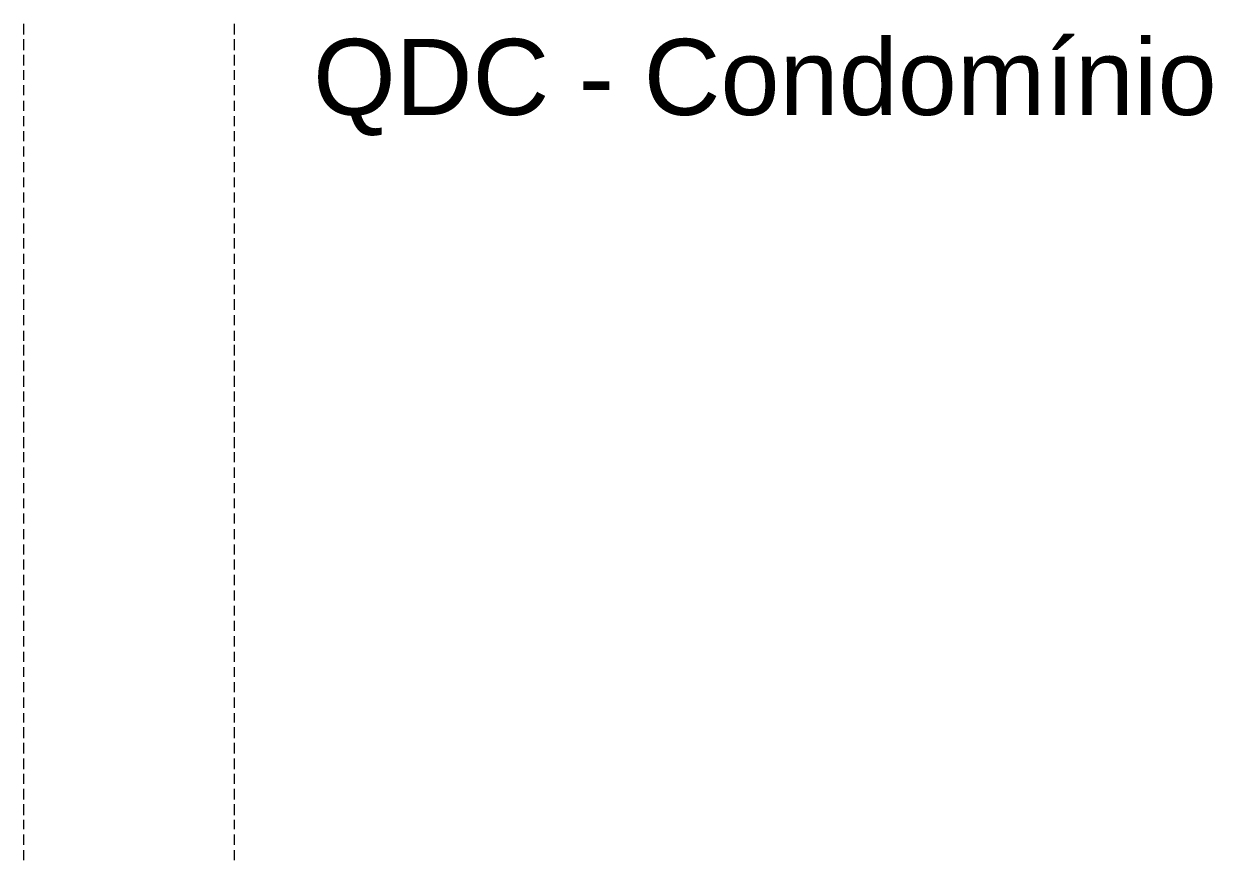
# Model space of a CAD drawing. Header units: millimetres. Extents: x 50 to 186, y -32 to 33.
# Drawn here: x 134.49 to 139.413, y 14.869 to 18.333 of the extents above; entities that cross this region are included whole.
import ezdxf

# ---------------------------------------------------------------- set-up
doc = ezdxf.new("R2010")
doc.units = ezdxf.units.MM
doc.layers.add('Prumada Eletrica', color=40, linetype='Continuous', lineweight=30)
doc.styles.add('Arial0', font='arial.ttf', dxfattribs={"height": 3.14658})

msp = doc.modelspace()

# ---------------------------------------------------------------- linework, layer by layer
at = {"layer": 'Prumada Eletrica', "color": 6, "linetype": 'Continuous', "lineweight": 9, "true_color": 0x000006}
for points in [[(134.4897, 18.2886), (134.4897, 18.3333), (134.4897, 18.3333)], [(135.3613, 18.3333), (135.3613, 18.2886), (135.3613, 18.2886)], [(134.4897, 18.2243), (134.4897, 18.269), (134.4897, 18.269)], [(135.3613, 18.269), (135.3613, 18.2243), (135.3613, 18.2243)], [(134.4897, 18.1601), (134.4897, 18.2048), (134.4897, 18.2048)], [(135.3613, 18.2048), (135.3613, 18.1601), (135.3613, 18.1601)], [(134.4897, 18.1014), (134.4897, 18.1405), (134.4897, 18.1405)], [(135.3613, 18.1405), (135.3613, 18.1014), (135.3613, 18.1014)], [(134.4897, 18.0372), (134.4897, 18.0791), (134.4897, 18.0791)], [(135.3613, 18.0791), (135.3613, 18.0372), (135.3613, 18.0372)], [(134.4897, 17.9729), (134.4897, 18.0148), (134.4897, 18.0148)], [(135.3613, 18.0148), (135.3613, 17.9729), (135.3613, 17.9729)], [(134.4897, 17.9087), (134.4897, 17.9506), (134.4897, 17.9506)], [(135.3613, 17.9506), (135.3613, 17.9087), (135.3613, 17.9087)], [(134.4897, 17.8472), (134.4897, 17.8891), (134.4897, 17.8891)], [(135.3613, 17.8891), (135.3613, 17.8472), (135.3613, 17.8472)], [(134.4897, 17.783), (134.4897, 17.8249), (134.4897, 17.8249)], [(135.3613, 17.8249), (135.3613, 17.783), (135.3613, 17.783)], [(134.4897, 17.7187), (134.4897, 17.7606), (134.4897, 17.7606)], [(135.3613, 17.7606), (135.3613, 17.7187), (135.3613, 17.7187)], [(134.4897, 17.6573), (134.4897, 17.6964), (134.4897, 17.6964)], [(135.3613, 17.6964), (135.3613, 17.6573), (135.3613, 17.6573)], [(134.4897, 17.593), (134.4897, 17.6349), (134.4897, 17.6349)], [(135.3613, 17.6349), (135.3613, 17.593), (135.3613, 17.593)], [(134.4897, 17.5288), (134.4897, 17.5707), (134.4897, 17.5707)], [(135.3613, 17.5707), (135.3613, 17.5288), (135.3613, 17.5288)], [(134.4897, 17.4645), (134.4897, 17.5064), (134.4897, 17.5064)], [(135.3613, 17.5064), (135.3613, 17.4645), (135.3613, 17.4645)], [(134.4897, 17.403), (134.4897, 17.445), (134.4897, 17.445)], [(135.3613, 17.445), (135.3613, 17.403), (135.3613, 17.403)], [(134.4897, 17.3388), (134.4897, 17.3807), (134.4897, 17.3807)], [(135.3613, 17.3807), (135.3613, 17.3388), (135.3613, 17.3388)], [(134.4897, 17.2745), (134.4897, 17.3165), (134.4897, 17.3165)], [(135.3613, 17.3165), (135.3613, 17.2745), (135.3613, 17.2745)], [(134.4897, 17.2131), (134.4897, 17.2522), (134.4897, 17.2522)], [(135.3613, 17.2522), (135.3613, 17.2131), (135.3613, 17.2131)], [(134.4897, 17.1488), (134.4897, 17.1935), (134.4897, 17.1935)], [(135.3613, 17.1935), (135.3613, 17.1488), (135.3613, 17.1488)], [(134.4897, 17.0846), (134.4897, 17.1265), (134.4897, 17.1265)], [(135.3613, 17.1265), (135.3613, 17.0846), (135.3613, 17.0846)], [(134.4897, 17.0203), (134.4897, 17.0622), (134.4897, 17.0622)], [(135.3613, 17.0622), (135.3613, 17.0203), (135.3613, 17.0203)], [(134.4897, 16.9589), (134.4897, 17.0036), (134.4897, 17.0036)], [(135.3613, 17.0036), (135.3613, 16.9589), (135.3613, 16.9589)], [(134.4897, 16.8946), (134.4897, 16.9393), (134.4897, 16.9393)], [(135.3613, 16.9393), (135.3613, 16.8946), (135.3613, 16.8946)], [(134.4897, 16.8304), (134.4897, 16.8751), (134.4897, 16.8751)], [(135.3613, 16.8751), (135.3613, 16.8304), (135.3613, 16.8304)], [(134.4897, 16.7689), (134.4897, 16.8108), (134.4897, 16.8108)], [(135.3613, 16.8108), (135.3613, 16.7689), (135.3613, 16.7689)], [(134.4897, 16.7047), (134.4897, 16.7494), (134.4897, 16.7494)], [(135.3613, 16.7494), (135.3613, 16.7047), (135.3613, 16.7047)], [(134.4897, 16.6404), (134.4897, 16.6851), (134.4897, 16.6851)], [(135.3613, 16.6851), (135.3613, 16.6404), (135.3613, 16.6404)], [(134.4897, 16.5762), (134.4897, 16.6209), (134.4897, 16.6209)], [(135.3613, 16.6209), (135.3613, 16.5762), (135.3613, 16.5762)], [(134.4897, 16.5175), (134.4897, 16.5594), (134.4897, 16.5594)], [(135.3613, 16.5594), (135.3613, 16.5175), (135.3613, 16.5175)], [(134.4897, 16.4533), (134.4897, 16.4952), (134.4897, 16.4952)], [(135.3613, 16.4952), (135.3613, 16.4533), (135.3613, 16.4533)], [(134.4897, 16.389), (134.4897, 16.4309), (134.4897, 16.4309)], [(135.3613, 16.4309), (135.3613, 16.389), (135.3613, 16.389)], [(134.4897, 16.3275), (134.4897, 16.3667), (134.4897, 16.3667)], [(135.3613, 16.3667), (135.3613, 16.3275), (135.3613, 16.3275)], [(134.4897, 16.2633), (134.4897, 16.3052), (134.4897, 16.3052)], [(135.3613, 16.3052), (135.3613, 16.2633), (135.3613, 16.2633)], [(134.4897, 16.199), (134.4897, 16.2409), (134.4897, 16.2409)], [(135.3613, 16.2409), (135.3613, 16.199), (135.3613, 16.199)], [(134.4897, 16.1348), (134.4897, 16.1767), (134.4897, 16.1767)], [(135.3613, 16.1767), (135.3613, 16.1348), (135.3613, 16.1348)], [(134.4897, 16.0733), (134.4897, 16.1152), (134.4897, 16.1152)], [(135.3613, 16.1152), (135.3613, 16.0733), (135.3613, 16.0733)], [(134.4897, 16.0091), (134.4897, 16.051), (134.4897, 16.051)], [(135.3613, 16.051), (135.3613, 16.0091), (135.3613, 16.0091)], [(134.4897, 15.9448), (134.4897, 15.9867), (134.4897, 15.9867)], [(135.3613, 15.9867), (135.3613, 15.9448), (135.3613, 15.9448)], [(134.4897, 15.8834), (134.4897, 15.9225), (134.4897, 15.9225)], [(135.3613, 15.9225), (135.3613, 15.8834), (135.3613, 15.8834)], [(134.4897, 15.8191), (134.4897, 15.861), (134.4897, 15.861)], [(135.3613, 15.861), (135.3613, 15.8191), (135.3613, 15.8191)], [(134.4897, 15.7549), (134.4897, 15.7968), (134.4897, 15.7968)], [(135.3613, 15.7968), (135.3613, 15.7549), (135.3613, 15.7549)], [(134.4897, 15.6906), (134.4897, 15.7325), (134.4897, 15.7325)], [(135.3613, 15.7325), (135.3613, 15.6906), (135.3613, 15.6906)], [(134.4897, 15.6292), (134.4897, 15.6683), (134.4897, 15.6683)], [(135.3613, 15.6683), (135.3613, 15.6292), (135.3613, 15.6292)], [(134.4897, 15.5649), (134.4897, 15.6068), (134.4897, 15.6068)], [(135.3613, 15.6068), (135.3613, 15.5649), (135.3613, 15.5649)], [(134.4897, 15.5007), (134.4897, 15.5426), (134.4897, 15.5426)], [(135.3613, 15.5426), (135.3613, 15.5007), (135.3613, 15.5007)], [(134.4897, 15.4392), (134.4897, 15.4783), (134.4897, 15.4783)], [(135.3613, 15.4783), (135.3613, 15.4392), (135.3613, 15.4392)], [(134.4897, 15.375), (134.4897, 15.4197), (134.4897, 15.4197)], [(135.3613, 15.4197), (135.3613, 15.375), (135.3613, 15.375)], [(134.4897, 15.3107), (134.4897, 15.3554), (134.4897, 15.3554)], [(135.3613, 15.3554), (135.3613, 15.3107), (135.3613, 15.3107)], [(134.4897, 15.2465), (134.4897, 15.2912), (134.4897, 15.2912)], [(135.3613, 15.2912), (135.3613, 15.2465), (135.3613, 15.2465)], [(134.4897, 15.185), (134.4897, 15.2269), (134.4897, 15.2269)], [(135.3613, 15.2269), (135.3613, 15.185), (135.3613, 15.185)], [(134.4897, 15.1207), (134.4897, 15.1654), (134.4897, 15.1654)], [(135.3613, 15.1654), (135.3613, 15.1207), (135.3613, 15.1207)], [(134.4897, 15.0565), (134.4897, 15.1012), (134.4897, 15.1012)], [(135.3613, 15.1012), (135.3613, 15.0565), (135.3613, 15.0565)], [(134.4897, 14.9978), (134.4897, 15.0369), (134.4897, 15.0369)], [(135.3613, 15.0369), (135.3613, 14.9978), (135.3613, 14.9978)], [(134.4897, 14.9336), (134.4897, 14.9755), (134.4897, 14.9755)], [(135.3613, 14.9755), (135.3613, 14.9336), (135.3613, 14.9336)], [(134.4897, 14.8693), (134.4897, 14.9112), (134.4897, 14.9112)], [(135.3613, 14.9112), (135.3613, 14.8693), (135.3613, 14.8693)]]:
    msp.add_lwpolyline(points, dxfattribs=at)

# ---------------------------------------------------------------- texts
at = {"layer": 'Prumada Eletrica', "color": 6, "true_color": 0x000006, "style": 'Arial0'}
msp.add_text('QDC - Condomínio', height=0.315157, dxfattribs=at).set_placement((135.6882, 17.9555))

doc.saveas('drawing.dxf')
